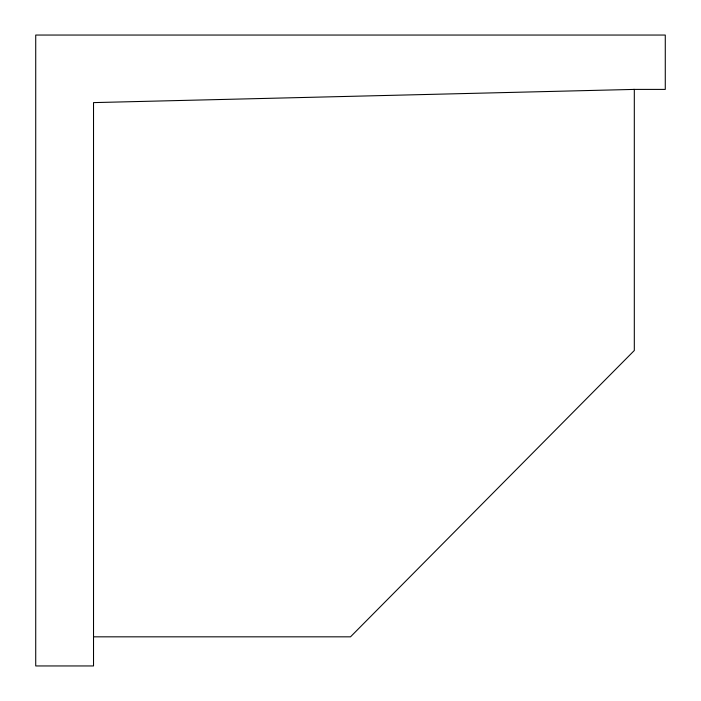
<?xml version="1.0" encoding="UTF-8"?>
<svg xmlns="http://www.w3.org/2000/svg" width="701" height="701" viewBox="0 0 701 701"><rect width="100%" height="100%" fill="white"/><g stroke="black" fill="none" stroke-linecap="round" stroke-linejoin="round"><path stroke-width="1.05" d="M633.643 89.404L665.275 89.404L665.275 35.05L35.725 35.05L35.725 665.95L93.522 665.95L93.522 102.609L634.309 89.404L634.309 350.5L350.5 636.832L93.522 636.832"/></g></svg>
